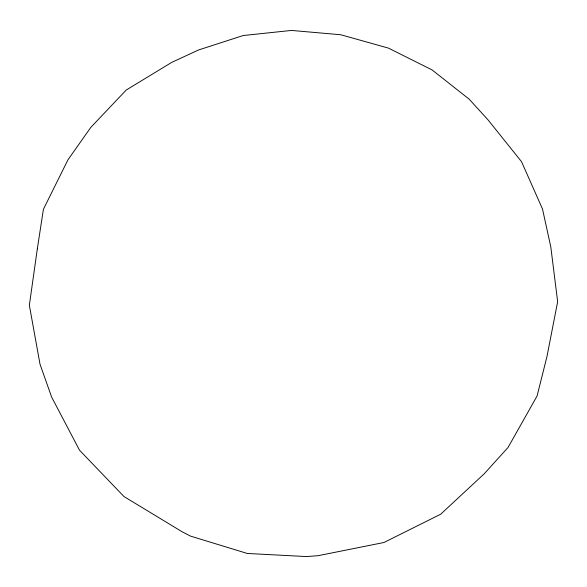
<?xml version="1.0" encoding="UTF-8"?>
<svg xmlns="http://www.w3.org/2000/svg" width="587" height="587" viewBox="0 0 587 587"><rect width="100%" height="100%" fill="white"/><g stroke="black" fill="none" stroke-linecap="round" stroke-linejoin="round"><path stroke-width="0.88" d="M37.319 248.866L29.35 305.262L40.004 364.167L51.597 397.003L79.502 450.178L123.989 496.551L181.977 531.683L190.489 536.1L247.318 553.468L306.495 556.564L318.073 555.698L383.964 542.498L440.727 514.183L484.128 473.878L508.026 447.507L537.076 395.998L546.967 356.536L557.65 301.725L550.804 246.914L542.491 208.979L521.535 161.696L488.01 119.858L469.189 99.181L432.076 69.919L388.447 48.112L340.746 34.743L291.475 30.436L243.216 35.521L198.604 49.954L171.712 62.383L126.242 90.024L90.868 127.313L67.96 159.803L43.416 209.266L37.319 248.866"/></g></svg>
